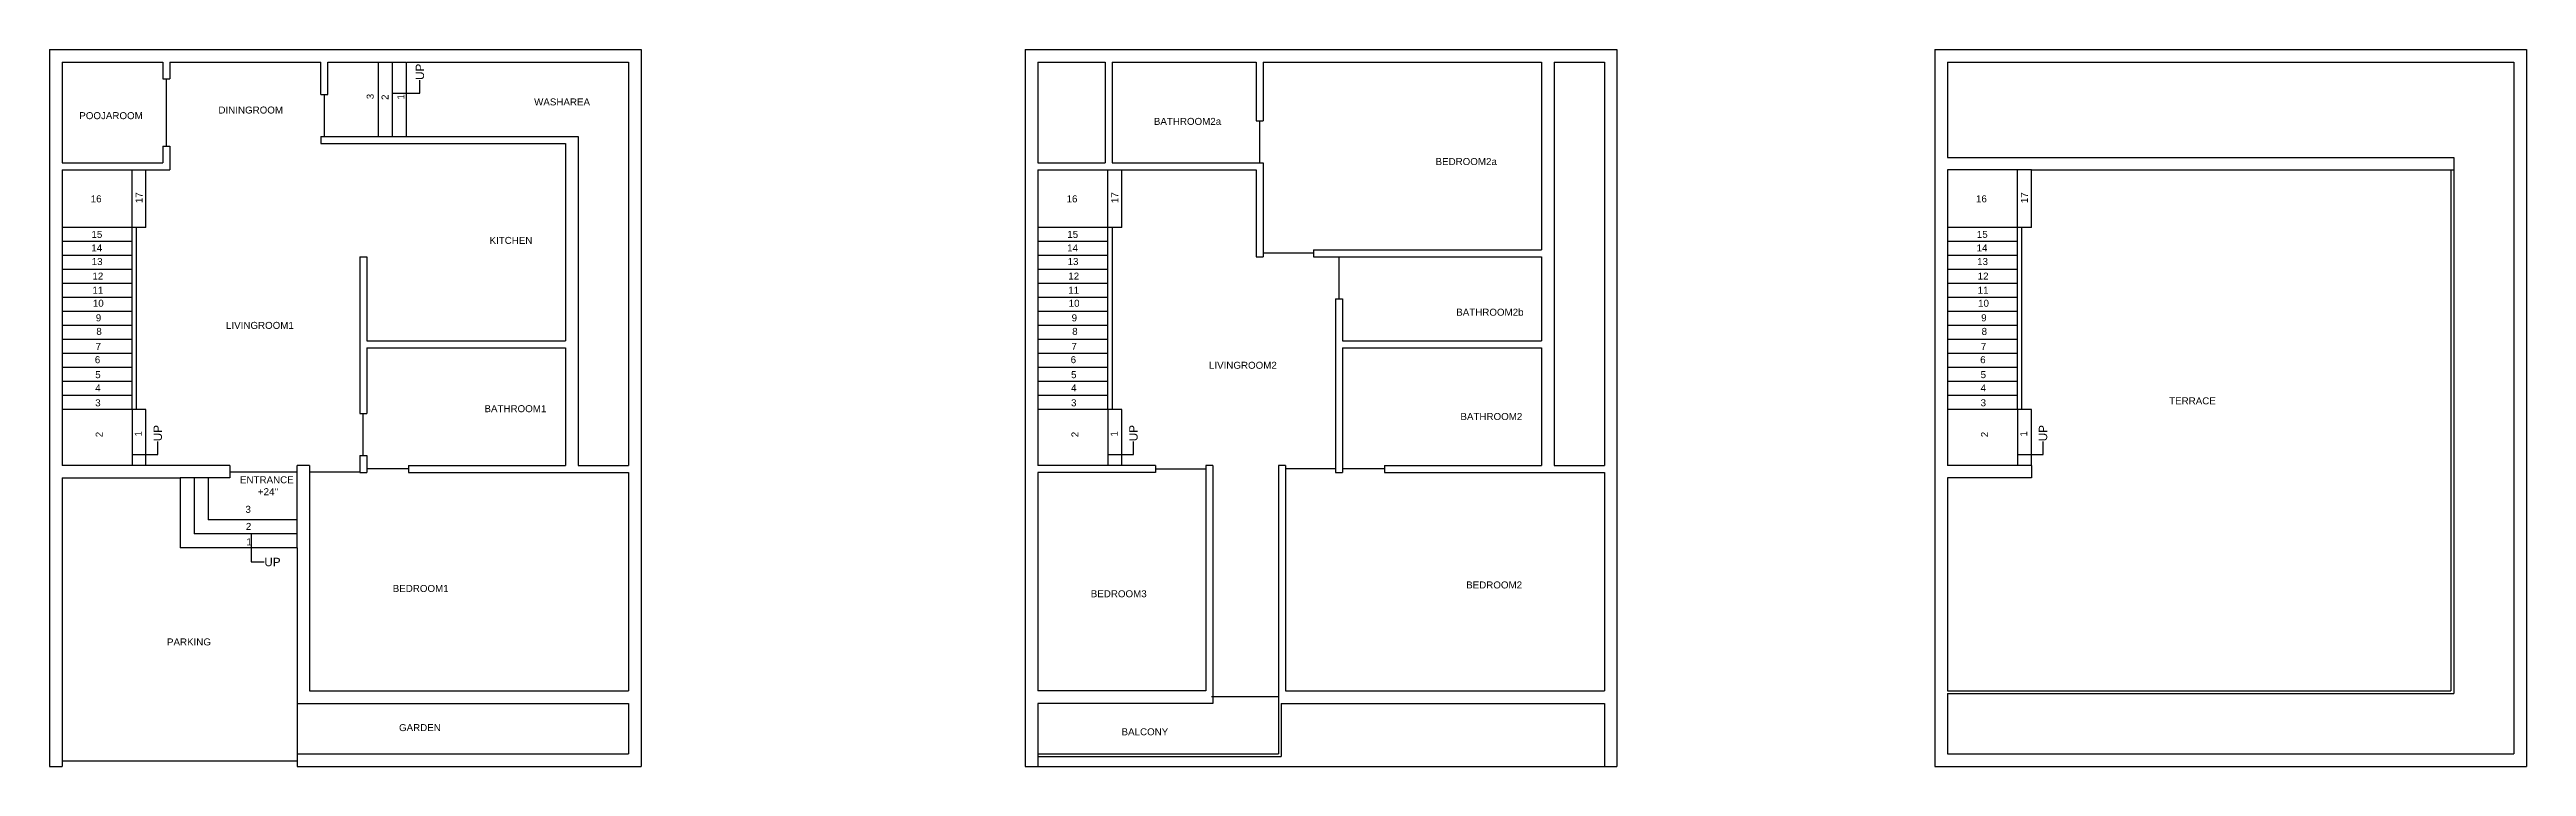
# Model space of a CAD drawing. Header units: inches. Extents: x 14 to 1785, y 10 to 522.
import ezdxf
from ezdxf import colors
from ezdxf.entities.mleader import LeaderData, LeaderLine
from ezdxf.math import Vec2, Vec3

# ---------------------------------------------------------------- set-up
doc = ezdxf.new("R2010")
doc.units = ezdxf.units.IN
doc.header["$MEASUREMENT"] = 0
for name, color, linetype in [('Balcony', 7, 'Continuous'), ('BathRoom1', 7, 'Continuous'), ('BathRoom2', 7, 'Continuous'), ('BathRoom2a', 7, 'Continuous'), ('BathRoom2b', 7, 'Continuous'), ('BedRoom1', 7, 'Continuous'), ('BedRoom2', 7, 'Continuous'), ('BedRoom2a', 7, 'Continuous'), ('BedRoom3', 7, 'Continuous'), ('Boundary', 7, 'Continuous'), ('DiningRoom', 7, 'Continuous'), ('Door2.6fPanel', 7, 'Continuous'), ('Door3fPanel', 7, 'Continuous'), ('Door4fPanel', 7, 'Continuous'), ('Entrance_Staircase', 7, 'Continuous'), ('Garden', 7, 'Continuous'), ('Kitchen', 7, 'Continuous'), ('LivingRoom1', 7, 'Continuous'), ('LivingRoom2', 7, 'Continuous'), ('Main_gate', 7, 'Continuous'), ('Parking', 7, 'Continuous'), ('PoojaRoom', 7, 'Continuous'), ('Staircase', 7, 'Continuous'), ('Staircase_innerwall', 7, 'Continuous'), ('Staircase_outertwall', 7, 'Continuous'), ('Terrace', 7, 'Continuous'), ('WashArea', 7, 'Continuous'), ('WashArea_Staircase', 7, 'Continuous')]:
    doc.layers.add(name, color=color, linetype=linetype)
doc.styles.get("Standard").update_dxf_attribs({"font": 'arial.ttf'})

msp = doc.modelspace()

# ---------------------------------------------------------------- linework, layer by layer
msp.add_line((720.4, 55.5), (720.4, 10.5))
at = {"layer": 'Balcony'}
for p, q in [((845.4, 55.5), (720.4, 55.5)), ((892.4, 55.5), (892.4, 19.5)), ((894.4, 55.5), (894.4, 17.5)), ((720.4, 19.5), (892.4, 19.5)), ((720.4, 17.5), (894.4, 17.5))]:
    msp.add_line(p, q, dxfattribs=at)
at = {"layer": 'BathRoom1'}
for p, q in [((240.5, 309.5), (240.5, 262.5)), ((240.5, 309.5), (382.7, 309.5)), ((382.7, 309.5), (382.7, 225.5)), ((235.5, 262.5), (240.5, 262.5)), ((235.5, 232.5), (240.5, 232.5)), ((240.5, 232.5), (240.5, 220.5)), ((270.5, 225.5), (382.7, 225.5))]:
    msp.add_line(p, q, dxfattribs=at)
at = {"layer": 'BathRoom2'}
for p, q in [((938.2, 309.5), (938.2, 220.5)), ((938.2, 309.5), (1080.4, 309.5)), ((1080.4, 309.5), (1080.4, 225.5)), ((933.2, 220.5), (938.2, 220.5)), ((968.2, 225.5), (968.2, 220.5)), ((968.2, 225.5), (1080.4, 225.5))]:
    msp.add_line(p, q, dxfattribs=at)
at = {"layer": 'BathRoom2a'}
for p, q in [((773.4, 513.5), (876.4, 513.5)), ((773.4, 513.5), (773.4, 441.5)), ((876.4, 513.5), (876.4, 471.5)), ((876.4, 471.5), (881.4, 471.5)), ((773.4, 441.5), (881.4, 441.5))]:
    msp.add_line(p, q, dxfattribs=at)
at = {"layer": 'BathRoom2b'}
for p, q in [((917.4, 374.5), (1080.4, 374.5)), ((1080.4, 374.5), (1080.4, 314.5)), ((933.2, 344.5), (938.2, 344.5)), ((938.2, 344.5), (938.2, 314.5)), ((938.2, 314.5), (1080.4, 314.5))]:
    msp.add_line(p, q, dxfattribs=at)
at = {"layer": 'BedRoom1'}
for p, q in [((199.7, 225.5), (199.7, 64.5)), ((235.5, 220.5), (240.5, 220.5)), ((270.5, 225.5), (270.5, 220.5)), ((270.5, 220.5), (427.7, 220.5)), ((427.7, 220.5), (427.7, 64.5)), ((199.7, 64.5), (427.7, 64.5))]:
    msp.add_line(p, q, dxfattribs=at)
at = {"layer": 'BedRoom2'}
for p, q in [((892.4, 225.5), (892.4, 55.5)), ((897.4, 225.5), (897.4, 64.5)), ((968.2, 220.5), (1125.4, 220.5)), ((1125.4, 220.5), (1125.4, 64.5)), ((897.4, 64.5), (1125.4, 64.5))]:
    msp.add_line(p, q, dxfattribs=at)
at = {"layer": 'BedRoom2a'}
for p, q in [((881.4, 513.5), (1080.4, 513.5)), ((881.4, 513.5), (881.4, 471.5)), ((1080.4, 513.5), (1080.4, 379.5)), ((881.4, 441.5), (881.4, 374.5)), ((917.4, 379.5), (917.4, 374.5)), ((917.4, 379.5), (1080.4, 379.5))]:
    msp.add_line(p, q, dxfattribs=at)
at = {"layer": 'BedRoom3'}
for p, q in [((720.4, 220.5), (720.4, 64.5)), ((804.4, 220.5), (720.4, 220.5)), ((804.4, 225.5), (804.4, 220.5)), ((840.4, 225.5), (840.4, 64.5)), ((845.4, 225.5), (845.4, 55.5)), ((840.4, 64.5), (720.4, 64.5))]:
    msp.add_line(p, q, dxfattribs=at)
at = {"layer": 'Boundary'}
for p, q in [((13.7, 522.5), (436.7, 522.5)), ((13.7, 522.5), (13.7, 10.5)), ((436.7, 522.5), (436.7, 10.5)), ((711.4, 522.5), (1134.4, 522.5)), ((711.4, 522.5), (711.4, 10.5)), ((1134.4, 522.5), (1134.4, 10.5)), ((1361.7, 522.5), (1784.7, 522.5)), ((1361.7, 522.5), (1361.7, 10.5)), ((1784.7, 522.5), (1784.7, 10.5)), ((720.4, 513.5), (768.4, 513.5)), ((720.4, 513.5), (720.4, 441.5)), ((768.4, 513.5), (768.4, 441.5)), ((1089.4, 513.5), (1125.4, 513.5)), ((1089.4, 513.5), (1089.4, 225.5)), ((1125.4, 513.5), (1125.4, 225.5)), ((1370.7, 513.5), (1775.7, 513.5)), ((1370.7, 513.5), (1370.7, 445.5)), ((1775.7, 513.5), (1775.7, 19.5)), ((720.4, 441.5), (768.4, 441.5)), ((1089.4, 225.5), (1125.4, 225.5)), ((894.4, 55.5), (1125.4, 55.5)), ((1125.4, 55.5), (1125.4, 10.5)), ((1370.7, 62.5), (1370.7, 19.5)), ((1370.7, 19.5), (1775.7, 19.5)), ((13.7, 10.5), (22.7, 10.5)), ((190.7, 10.5), (436.7, 10.5)), ((711.4, 10.5), (1134.4, 10.5)), ((1361.7, 10.5), (1784.7, 10.5))]:
    msp.add_line(p, q, dxfattribs=at)
at = {"layer": 'DiningRoom'}
for p, q in [((99.7, 513.5), (207.7, 513.5)), ((99.7, 513.5), (99.7, 501.5)), ((207.7, 490.5), (207.7, 513.5)), ((207.7, 460.5), (207.7, 455.5)), ((99.7, 453.5), (99.7, 436.5))]:
    msp.add_line(p, q, dxfattribs=at)
at = {"layer": 'Door2.6fPanel'}
for p, q in [((210.2, 490.5), (210.2, 460.5)), ((878.9, 471.5), (878.9, 441.5)), ((935.7, 344.5), (935.7, 374.5)), ((238, 232.5), (238, 262.5)), ((270.5, 223), (240.5, 223)), ((968.2, 223), (938.2, 223))]:
    msp.add_line(p, q, dxfattribs=at)
at = {"layer": 'Door3fPanel'}
for p, q in [((917.4, 377), (881.4, 377)), ((199.7, 221), (235.5, 221)), ((804.4, 223), (840.4, 223)), ((933.2, 223), (897.4, 223))]:
    msp.add_line(p, q, dxfattribs=at)
at = {"layer": 'Door4fPanel'}
for p, q in [((97.2, 501.5), (97.2, 453.5)), ((142.7, 221), (190.7, 221)), ((892.4, 60.2), (844.4, 60.2))]:
    msp.add_line(p, q, dxfattribs=at)
at = {"layer": 'Entrance_Staircase'}
for p, q in [((142.7, 216.5), (107.1, 216.5)), ((107.1, 216.5), (107.1, 166.5)), ((117.1, 216.5), (117.1, 176.5)), ((127.1, 216.5), (127.1, 186.5)), ((142.7, 225.5), (142.7, 216.5)), ((199.7, 225.5), (190.7, 225.5)), ((190.7, 166.5), (190.7, 225.5)), ((190.7, 186.5), (127.1, 186.5)), ((190.7, 166.5), (107.1, 166.5)), ((190.7, 176.5), (117.1, 176.5))]:
    msp.add_line(p, q, dxfattribs=at)
at = {"layer": 'Garden'}
for p, q in [((190.7, 55.5), (427.7, 55.5)), ((427.7, 55.5), (427.7, 19.5)), ((190.7, 19.5), (427.7, 19.5))]:
    msp.add_line(p, q, dxfattribs=at)
at = {"layer": 'Kitchen'}
for p, q in [((207.7, 455.5), (382.7, 455.5)), ((382.7, 455.5), (382.7, 314.5)), ((235.5, 374.5), (240.5, 374.5)), ((240.5, 374.5), (240.5, 314.5)), ((240.5, 314.5), (382.7, 314.5))]:
    msp.add_line(p, q, dxfattribs=at)
at = {"layer": 'LivingRoom1'}
for p, q in [((235.5, 374.5), (235.5, 262.5)), ((235.5, 232.5), (235.5, 220.5))]:
    msp.add_line(p, q, dxfattribs=at)
at = {"layer": 'LivingRoom2'}
for p, q in [((780.4, 436.5), (876.4, 436.5)), ((876.4, 436.5), (876.4, 374.5)), ((876.4, 374.5), (881.4, 374.5)), ((933.2, 344.5), (933.2, 220.5)), ((845.4, 225.5), (840.4, 225.5)), ((897.4, 225.5), (892.4, 225.5))]:
    msp.add_line(p, q, dxfattribs=at)
at = {"layer": 'Main_gate'}
msp.add_line((22.7, 14.5), (190.7, 14.5), dxfattribs=at)
at = {"layer": 'Parking'}
for p, q in [((22.7, 216.5), (22.7, 10.5)), ((22.7, 216.5), (107.1, 216.5)), ((190.7, 166.5), (190.7, 10.5))]:
    msp.add_line(p, q, dxfattribs=at)
at = {"layer": 'PoojaRoom'}
for p, q in [((22.7, 513.5), (94.7, 513.5)), ((22.7, 513.5), (22.7, 441.5)), ((94.7, 513.5), (94.7, 501.5)), ((94.7, 501.5), (99.7, 501.5)), ((94.7, 453.5), (94.7, 441.5)), ((94.7, 453.5), (99.7, 453.5)), ((22.7, 441.5), (94.7, 441.5))]:
    msp.add_line(p, q, dxfattribs=at)
at = {"layer": 'Staircase'}
for p, q in [((72.7, 395.5), (72.7, 436.5)), ((82.7, 395.5), (82.7, 436.5)), ((770.4, 395.5), (770.4, 436.5)), ((780.4, 395.5), (780.4, 436.5)), ((1420.7, 395.5), (1420.7, 436.5)), ((1430.7, 395.5), (1430.7, 436.5)), ((82.7, 395.5), (22.7, 395.5)), ((780.4, 395.5), (720.4, 395.5)), ((1430.7, 395.5), (1370.7, 395.5)), ((72.7, 385.5), (22.7, 385.5)), ((72.7, 375.5), (22.7, 375.5)), ((770.4, 385.5), (720.4, 385.5)), ((770.4, 375.5), (720.4, 375.5)), ((1420.7, 385.5), (1370.7, 385.5)), ((1420.7, 375.5), (1370.7, 375.5)), ((72.7, 365.5), (22.7, 365.5)), ((72.7, 355.5), (22.7, 355.5)), ((770.4, 365.5), (720.4, 365.5)), ((770.4, 355.5), (720.4, 355.5)), ((1420.7, 365.5), (1370.7, 365.5)), ((1420.7, 355.5), (1370.7, 355.5)), ((72.7, 345.5), (22.7, 345.5)), ((770.4, 345.5), (720.4, 345.5)), ((1420.7, 345.5), (1370.7, 345.5)), ((72.7, 335.5), (22.7, 335.5)), ((72.7, 325.5), (22.7, 325.5)), ((72.7, 325.5), (22.7, 325.5)), ((770.4, 335.5), (720.4, 335.5)), ((770.4, 325.5), (720.4, 325.5)), ((770.4, 325.5), (720.4, 325.5)), ((1420.7, 335.5), (1370.7, 335.5)), ((1420.7, 325.5), (1370.7, 325.5)), ((1420.7, 325.5), (1370.7, 325.5)), ((72.7, 315.5), (22.7, 315.5)), ((72.7, 305.5), (22.7, 305.5)), ((770.4, 315.5), (720.4, 315.5)), ((770.4, 305.5), (720.4, 305.5)), ((1420.7, 315.5), (1370.7, 315.5)), ((1420.7, 305.5), (1370.7, 305.5)), ((72.7, 295.5), (22.7, 295.5)), ((72.7, 285.5), (22.7, 285.5)), ((770.4, 295.5), (720.4, 295.5)), ((770.4, 285.5), (720.4, 285.5)), ((1420.7, 295.5), (1370.7, 295.5)), ((1420.7, 285.5), (1370.7, 285.5)), ((72.7, 275.5), (22.7, 275.5)), ((770.4, 275.5), (720.4, 275.5)), ((1420.7, 275.5), (1370.7, 275.5)), ((82.7, 265.5), (22.7, 265.5)), ((72.7, 265.5), (72.7, 225.5)), ((82.7, 225.5), (82.7, 265.5)), ((780.4, 265.5), (720.4, 265.5)), ((770.4, 265.5), (770.4, 225.5)), ((780.4, 225.5), (780.4, 265.5)), ((1430.7, 265.5), (1370.7, 265.5)), ((1420.7, 265.5), (1420.7, 225.5)), ((1430.7, 225.5), (1430.7, 265.5))]:
    msp.add_line(p, q, dxfattribs=at)
at = {"layer": 'Staircase_innerwall'}
for p, q in [((72.7, 265.5), (72.7, 395.5)), ((75.7, 395.5), (75.7, 265.5)), ((770.4, 265.5), (770.4, 395.5)), ((773.4, 395.5), (773.4, 265.5)), ((1420.7, 265.5), (1420.7, 395.5)), ((1423.7, 395.5), (1423.7, 265.5))]:
    msp.add_line(p, q, dxfattribs=at)
at = {"layer": 'Staircase_outertwall'}
for p, q in [((22.7, 436.5), (99.7, 436.5)), ((22.7, 436.5), (22.7, 225.5)), ((720.4, 436.5), (780.4, 436.5)), ((720.4, 436.5), (720.4, 225.5)), ((1370.7, 436.5), (1370.7, 225.5)), ((1430.7, 436.5), (1370.7, 436.5)), ((142.7, 225.5), (22.7, 225.5)), ((804.4, 225.5), (720.4, 225.5)), ((1430.7, 225.5), (1370.7, 225.5)), ((1430.7, 225.5), (1430.7, 216.5))]:
    msp.add_line(p, q, dxfattribs=at)
at = {"layer": 'Terrace'}
for p, q in [((1370.7, 445.5), (1732.7, 445.5)), ((1732.7, 445.5), (1732.7, 62.5)), ((1430.7, 436.5), (1732.7, 436.5)), ((1730.7, 436.5), (1730.7, 64.5)), ((1370.7, 216.5), (1370.7, 64.5)), ((1430.7, 216.5), (1370.7, 216.5)), ((1370.7, 64.5), (1730.7, 64.5)), ((1370.7, 62.5), (1732.7, 62.5))]:
    msp.add_line(p, q, dxfattribs=at)
at = {"layer": 'WashArea'}
for p, q in [((269.1, 513.5), (427.7, 513.5)), ((427.7, 513.5), (427.7, 225.5)), ((268.8, 460.5), (391.7, 460.5)), ((391.7, 460.5), (391.7, 225.5)), ((391.7, 225.5), (427.7, 225.5))]:
    msp.add_line(p, q, dxfattribs=at)
at = {"layer": 'WashArea_Staircase'}
for p, q in [((212.7, 513.5), (268.8, 513.5)), ((212.7, 490.5), (212.7, 513.5)), ((248.8, 513.5), (248.8, 460.5)), ((258.8, 513.5), (258.8, 460.5)), ((268.8, 513.5), (268.8, 460.5)), ((207.7, 490.5), (212.7, 490.5)), ((207.7, 460.5), (268.8, 460.5))]:
    msp.add_line(p, q, dxfattribs=at)

# ---------------------------------------------------------------- texts
at = {"layer": 'Balcony', "insert": (780.2, 37.7), "char_height": 5, "width": 33.942, "attachment_point": 1}
msp.add_mtext('BALCONY', dxfattribs=at)
at = {"layer": 'BathRoom1', "insert": (324.7, 268.5), "char_height": 5, "width": 66.908, "attachment_point": 1}
msp.add_mtext('BATHROOM1', dxfattribs=at)
at = {"layer": 'BathRoom2', "insert": (1022.5, 262.9), "char_height": 5, "width": 66.908, "attachment_point": 1}
msp.add_mtext('BATHROOM2', dxfattribs=at)
at = {"layer": 'BathRoom2a', "insert": (803.3, 473.7), "char_height": 5, "width": 66.908, "attachment_point": 1}
msp.add_mtext('BATHROOM2a', dxfattribs=at)
at = {"layer": 'BathRoom2b', "insert": (1019.5, 337.4), "char_height": 5, "width": 66.908, "attachment_point": 1}
msp.add_mtext('BATHROOM2b', dxfattribs=at)
at = {"layer": 'BedRoom1', "insert": (259.1, 140.1), "char_height": 5, "width": 66.908, "attachment_point": 1}
msp.add_mtext('BEDROOM1', dxfattribs=at)
at = {"layer": 'BedRoom2', "insert": (1026.6, 142.6), "char_height": 5, "width": 66.908, "attachment_point": 1}
msp.add_mtext('BEDROOM2', dxfattribs=at)
at = {"layer": 'BedRoom2a', "insert": (1004.7, 445), "char_height": 5, "width": 66.908, "attachment_point": 1}
msp.add_mtext('BEDROOM2a', dxfattribs=at)
at = {"layer": 'BedRoom3', "insert": (758.2, 136.3), "char_height": 5, "width": 66.908, "attachment_point": 1}
msp.add_mtext('BEDROOM3', dxfattribs=at)
at = {"layer": 'Entrance_Staircase', "char_height": 5, "width": 33.942, "attachment_point": 1}
for s, insert in [('ENTRANCE', (149.9, 217.7)), ('3', (153.8, 196.6)), ("+24''", (162.7, 209.2)), ('2', (154.1, 184.4)), ('1', (154.5, 173.4))]:
    msp.add_mtext(s, dxfattribs=dict(at, insert=insert))
at = {"layer": 'Garden', "insert": (263.6, 40.7), "char_height": 5, "width": 33.942, "attachment_point": 1}
msp.add_mtext('GARDEN', dxfattribs=at)
at = {"layer": 'Kitchen', "insert": (328.3, 388.7), "char_height": 5, "width": 29.511, "attachment_point": 1}
msp.add_mtext('KITCHEN ', dxfattribs=at)
at = {"layer": 'LivingRoom1', "insert": (139.9, 328), "char_height": 5, "width": 66.908, "attachment_point": 1}
msp.add_mtext('LIVINGROOM1', dxfattribs=at)
at = {"layer": 'LivingRoom2', "insert": (842.7, 299.5), "char_height": 5, "width": 66.908, "attachment_point": 1}
msp.add_mtext('LIVINGROOM2', dxfattribs=at)
at = {"layer": 'Parking', "insert": (97.7, 101.9), "char_height": 5, "width": 66.908, "attachment_point": 1}
msp.add_mtext('PARKING', dxfattribs=at)
at = {"layer": 'PoojaRoom', "insert": (35, 477.8), "char_height": 5, "width": 66.908, "attachment_point": 1}
msp.add_mtext('POOJAROOM', dxfattribs=at)
at = {"layer": 'Staircase', "char_height": 5, "width": 33.942, "attachment_point": 1}
for s, insert in [('16', (43.2, 418.4)), ('16', (740.9, 418.4)), ('16', (1391.1, 418.4)), ('15', (43.7, 393)), ('15', (741.4, 393)), ('15', (1391.7, 393)), ('14', (43.6, 383.3)), ('13', (43.9, 373.6)), ('14', (741.3, 383.3)), ('13', (741.6, 373.6)), ('14', (1391.5, 383.3)), ('13', (1391.9, 373.6)), ('12', (44.4, 363.2)), ('12', (742.1, 363.2)), ('12', (1392.3, 363.2)), ('11', (44.4, 353.1)), ('10', (44.7, 343.8)), ('11', (742.1, 353.1)), ('10', (742.4, 343.8)), ('11', (1392.3, 353.1)), ('10', (1392.6, 343.8)), ('9', (46.8, 333.4)), ('8', (47.2, 323.7)), ('9', (744.5, 333.4)), ('8', (744.9, 323.7)), ('9', (1394.8, 333.4)), ('8', (1395.1, 323.7)), ('6', (46.1, 303.5)), ('7', (46.7, 313)), ('6', (743.8, 303.5)), ('7', (744.4, 313)), ('6', (1394.1, 303.5)), ('7', (1394.6, 313)), ('5', (46.4, 292.8)), ('5', (744.1, 292.8)), ('5', (1394.4, 292.8)), ('4', (46.4, 283.3)), ('3', (46.4, 272.7)), ('4', (744.1, 283.3)), ('3', (744.1, 272.7)), ('4', (1394.4, 283.3)), ('3', (1394.4, 272.7))]:
    msp.add_mtext(s, dxfattribs=dict(at, insert=insert))
at = {"layer": 'Staircase', "char_height": 5, "width": 33.942, "attachment_point": 1, "rotation": 90}
for s, insert in [('17', (75.2, 412.8)), ('17', (772.9, 412.8)), ('17', (1423.2, 412.8)), ('2', (46.7, 245.6)), ('1', (74.7, 246.1)), ('2', (744.4, 245.6)), ('1', (772.4, 246.1)), ('2', (1394.7, 245.6)), ('1', (1422.7, 246.1))]:
    msp.add_mtext(s, dxfattribs=dict(at, insert=insert))
at = {"layer": 'Terrace', "insert": (1529.2, 274.1), "char_height": 5, "width": 66.908, "attachment_point": 1}
msp.add_mtext('TERRACE', dxfattribs=at)
at = {"layer": 'WashArea', "char_height": 5, "width": 66.908, "attachment_point": 1}
for s, insert in [('DININGROOM', (134.5, 481.8)), ('WASHAREA', (360.2, 487.6))]:
    msp.add_mtext(s, dxfattribs=dict(at, insert=insert))
at = {"layer": 'WashArea_Staircase', "char_height": 5, "width": 33.942, "attachment_point": 1, "rotation": 90}
for s, insert in [('3', (240.5, 487)), ('2', (251.1, 486.5)), ('1', (262.4, 486.8))]:
    msp.add_mtext(s, dxfattribs=dict(at, insert=insert))

# ---------------------------------------------------------------- leaders
at = {"layer": 'Entrance_Staircase'}
ml = msp.add_multileader_mtext('Standard', dxfattribs=at)
ml.set_content('UP', color=256)
ml.set_leader_properties()
ml.build(insert=Vec2(0, 0))
ml.multileader.update_dxf_attribs({"dogleg_length": 0.36, "arrow_head_size": 0.18})
ctx = ml.context
ctx.base_point, ctx.char_height, ctx.arrow_head_size, ctx.landing_gap_size, ctx.plane_origin = Vec3(167.2, 156.5), 6, 0.18, 0.09, Vec3(157.8, 165.9)
notes = []
notes.append((ctx, [(0, (1, 1, 0), (157.8, 156.5), (1, 0), 9.36, [(0, [(157.8, 176.4)], 0, [])])]))
ctx.mtext.insert, ctx.mtext.flow_direction = Vec3(167.3, 159.5), 5
at = {"layer": 'Staircase'}
ml = msp.add_multileader_mtext('Standard', dxfattribs=at)
ml.set_content('UP', color=256)
ml.set_leader_properties()
ml.build(insert=Vec2(0, 0))
ml.multileader.update_dxf_attribs({"dogleg_length": 0.36, "arrow_head_size": 0.18})
ctx = ml.context
ctx.base_point, ctx.char_height, ctx.arrow_head_size, ctx.landing_gap_size, ctx.plane_origin, ctx.plane_x_axis, ctx.plane_y_axis = Vec3(91.1, 242.6), 6, 0.18, 0.09, Vec3(81.7, 233.3), Vec3(0, 1), Vec3(-1, 0)
notes.append((ctx, [(0, (1, 1, 0), (91.1, 233.3), (0, 1), 9.36, [(0, [(72.7, 233.3)], 0, [])])]))
ctx.mtext.insert, ctx.mtext.text_direction, ctx.mtext.rotation, ctx.mtext.flow_direction = Vec3(88.1, 242.7), Vec3(0, 1), 1.570796, 5
ml = msp.add_multileader_mtext('Standard', dxfattribs=at)
ml.set_content('UP', color=256)
ml.set_leader_properties()
ml.build(insert=Vec2(0, 0))
ml.multileader.update_dxf_attribs({"dogleg_length": 0.36, "arrow_head_size": 0.18})
ctx = ml.context
ctx.base_point, ctx.char_height, ctx.arrow_head_size, ctx.landing_gap_size, ctx.plane_origin, ctx.plane_x_axis, ctx.plane_y_axis = Vec3(788.8, 242.6), 6, 0.18, 0.09, Vec3(779.4, 233.3), Vec3(0, 1), Vec3(-1, 0)
notes.append((ctx, [(0, (1, 1, 0), (788.8, 233.3), (0, 1), 9.36, [(0, [(770.4, 233.3)], 0, [])])]))
ctx.mtext.insert, ctx.mtext.text_direction, ctx.mtext.rotation, ctx.mtext.flow_direction = Vec3(785.7, 242.7), Vec3(0, 1), 1.570796, 5
ml = msp.add_multileader_mtext('Standard', dxfattribs=at)
ml.set_content('UP', color=256)
ml.set_leader_properties()
ml.build(insert=Vec2(0, 0))
ml.multileader.update_dxf_attribs({"dogleg_length": 0.36, "arrow_head_size": 0.18})
ctx = ml.context
ctx.base_point, ctx.char_height, ctx.arrow_head_size, ctx.landing_gap_size, ctx.plane_origin, ctx.plane_x_axis, ctx.plane_y_axis = Vec3(1439.1, 242.6), 6, 0.18, 0.09, Vec3(1429.7, 233.3), Vec3(0, 1), Vec3(-1, 0)
notes.append((ctx, [(0, (1, 1, 0), (1439.1, 233.3), (0, 1), 9.36, [(0, [(1420.7, 233.3)], 0, [])])]))
ctx.mtext.insert, ctx.mtext.text_direction, ctx.mtext.rotation, ctx.mtext.flow_direction = Vec3(1436, 242.7), Vec3(0, 1), 1.570796, 5
at = {"layer": 'WashArea_Staircase'}
ml = msp.add_multileader_mtext('Standard', dxfattribs=at)
ml.set_content('UP', color=256)
ml.set_leader_properties()
ml.build(insert=Vec2(0, 0))
ml.multileader.update_dxf_attribs({"dogleg_length": 0.36, "arrow_head_size": 0.18})
ctx = ml.context
ctx.base_point, ctx.char_height, ctx.arrow_head_size, ctx.landing_gap_size, ctx.plane_origin, ctx.plane_x_axis, ctx.plane_y_axis = Vec3(278.5, 500.7), 6, 0.18, 0.09, Vec3(269.1, 491.4), Vec3(0, 1), Vec3(-1, 0)
notes.append((ctx, [(0, (1, 1, 0), (278.5, 491.4), (0, 1), 9.36, [(0, [(258.6, 491.4)], 0, [])])]))
ctx.mtext.insert, ctx.mtext.text_direction, ctx.mtext.rotation, ctx.mtext.flow_direction = Vec3(275.5, 500.8), Vec3(0, 1), 1.570796, 5
for ctx, leaders in notes:
    for number, flags, end, landing, length, lines in leaders:
        leader = LeaderData()
        leader.index, (leader.has_last_leader_line, leader.has_dogleg_vector, leader.attachment_direction) = number, flags
        leader.last_leader_point, leader.dogleg_vector, leader.dogleg_length = Vec3(end), Vec3(landing), length
        for number, points, colour, breaks in lines:
            line = LeaderLine()
            line.index, line.vertices, line.color, line.breaks = number, Vec3.list(points), colors.encode_raw_color(colour), breaks
            leader.lines.append(line)
        ctx.leaders.append(leader)

doc.saveas('drawing.dxf')
